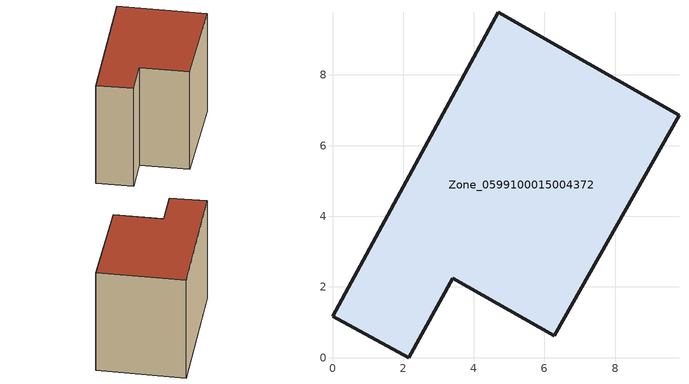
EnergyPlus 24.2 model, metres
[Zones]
Zone_0599100015004372
 floor ground (C_G): 4.69,9.77 9.81,6.86 6.27,0.62 3.41,2.25 2.16,0 0,1.17 z0.73
 wall outside (C_F): 9.81,6.86 4.69,9.77 0,1.17 2.16,0 3.41,2.25 6.27,0.62 9.81,6.86 z0.73:8.14
 roof outside (C_R): 4.69,9.77 0,1.17 2.16,0 3.41,2.25 6.27,0.62 9.81,6.86 z8.14
[BUILDING]
Pand.0599100015004372: North Axis=0; Terrain=City; Loads Convergence Tolerance Value=0.04; Temperature Convergence Tolerance Value=0.4; Solar Distribution=FullExterior; Maximum Number of Warmup Days=25; Minimum Number of Warmup Days=1
[Site:Location]
Rotterdam.The.Hague.AP_ZH_NLD Design_Conditions: Latitude=51.96; Longitude=4.45; Time Zone=1; Elevation=-4.5
[SITE:GROUNDTEMPERATURE:BUILDINGSURFACE]
18, 18, 18, 18, 18, 18, 18, 18, 18, 18, 18, 18
[MATERIAL] Thermal Absorptance=0.9; Solar Absorptance=0.7; Visible Absorptance=0.7
Name | Roughness | Thickness | Conductivity | Density | Specific Heat
G.TI.1946-1964 | MediumSmooth | 0.15 | 1 | 540 | 1210
F.TI.1946-1964 | Rough | 0.3 | 0.857143 | 1920 | 840
R.TI.1946-1964 | MediumRough | 0.2 | 0.277778 | 1500 | 1000
[CONSTRUCTION]
C_G: G.TI.1946-1964
C_F: F.TI.1946-1964
C_R: R.TI.1946-1964
[ZONE]
Zone_0599100015004372: Type=1; Multiplier=1; Ceiling Height=Autocalculate; Volume=Autocalculate; Floor Area=autocalculate; Part of Total Floor Area=Yes
[ZONEINFILTRATION:DESIGNFLOWRATE]
Infil_Zone_0599100015004372: Zone or ZoneList or Space or SpaceList=Zone_0599100015004372; Schedule=AlwaysOn; Design Flow Rate Calculation Method=Flow/Area; Flow Rate per Floor Area=0.003; Constant Term Coefficient=1; Temperature Term Coefficient=0; Velocity Term Coefficient=0; Velocity Squared Term Coefficient=0
[HVACTEMPLATE:ZONE:IDEALLOADSAIRSYSTEM]
Zone_0599100015004372: Maximum Heating Supply Air Temperature=50; Minimum Cooling Supply Air Temperature=13; Maximum Heating Supply Air Humidity Ratio=0.0156; Minimum Cooling Supply Air Humidity Ratio=0.0077; Heating Limit=NoLimit; Cooling Limit=NoLimit; Dehumidification Control Type=ConstantSensibleHeatRatio; Cooling Sensible Heat Ratio=0.7; Dehumidification Setpoint=60; Humidification Control Type=None; Humidification Setpoint=30; Outdoor Air Method=None; Outdoor Air Flow Rate per Person=0.00944; Outdoor Air Flow Rate per Zone Floor Area=0; Outdoor Air Flow Rate per Zone=0; Demand Controlled Ventilation Type=None; Outdoor Air Economizer Type=NoEconomizer; Heat Recovery Type=None; Sensible Heat Recovery Effectiveness=0.7; Latent Heat Recovery Effectiveness=0.65
[ZONECONTROL:THERMOSTAT]
ThermostatControl_Zone_0599100015004372: Zone or ZoneList=Zone_0599100015004372; Control Type Schedule=DualSetpointControlType; Control 1=Thermostat_Zone_0599100015004372; Temperature Difference Between Cutout And Setpoint=0
[THERMOSTATSETPOINT:DUALSETPOINT]
Thermostat_Zone_0599100015004372: Heating Setpoint Temperature Schedule=HeatingSetpoint_Zone_0599100015004372; Cooling Setpoint Temperature Schedule=CoolingSetpoint_Zone_0599100015004372
[SCHEDULE:COMPACT]
HeatingSetpoint_Zone_0599100015004372: Through: 12/31, For: AllDays, Until: 24:00, 21
CoolingSetpoint_Zone_0599100015004372: Through: 12/31, For: AllDays, Until: 24:00, 24
DualSetpointControlType: Through: 12/31, For: AllDays, Until: 24:00, 4
AlwaysOn: Through: 12/31, For: AllDays, Until: 24:00, 1
